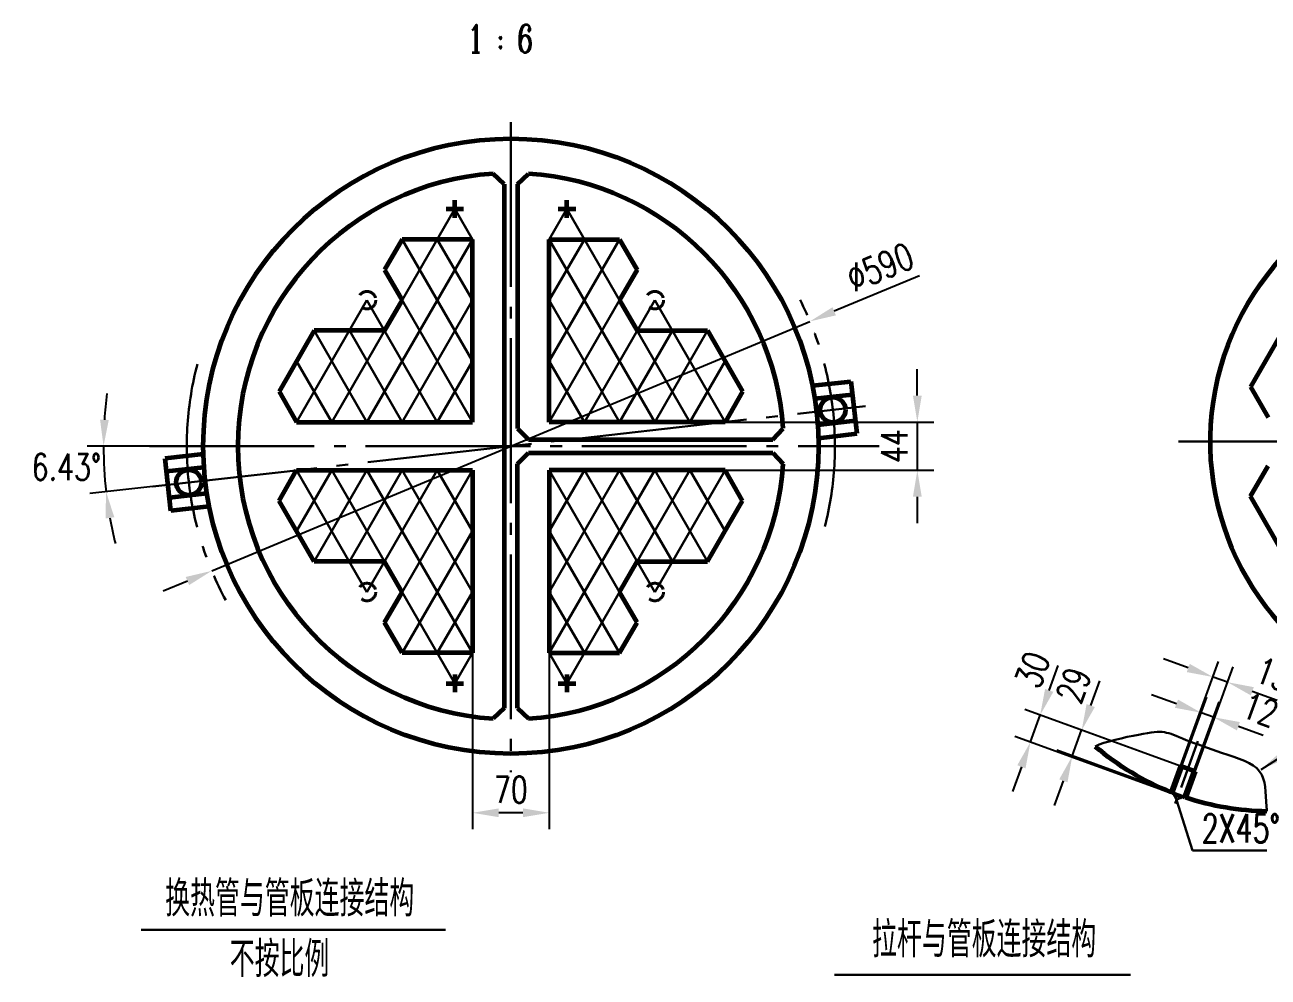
# Model space of a CAD drawing. Extents: x 0 to 25472, y -20 to 7186.
# Drawn here: x 7865 to 8997, y 1284 to 2151 of the extents above; entities that cross this region are included whole.
import ezdxf
from ezdxf.enums import TextEntityAlignment as Align

# ---------------------------------------------------------------- set-up
doc = ezdxf.new("R2010")
doc.units = 0
doc.header["$LTSCALE"] = 60
doc.header["$MEASUREMENT"] = 0
doc.header["$PDMODE"] = 1
for name, pattern in [('XX-S', [0.5, 0.3, -0.2]), ('ZXX-L', [3.28, 2.5, -0.3, 0.18, -0.3]), ('ZXX-S', [1.27, 0.75, -0.2, 0.12, -0.2])]:
    doc.linetypes.add(name, pattern=pattern)
doc.layers.get('Defpoints').update_dxf_attribs({"linetype": 'CONTINUOUS'})
for name, color, linetype, lineweight in [('A 粗实线', 1, 'CONTINUOUS', 60), ('B 细实线', 7, 'CONTINUOUS', 30), ('C 文 字', 2, 'CONTINUOUS', 30), ('D 短中心线', 3, 'ZXX-S', 30), ('E 长中心线', 3, 'ZXX-L', 30), ('F 短虚线', 6, 'XX-S', 40)]:
    doc.layers.add(name, color=color, linetype=linetype, lineweight=lineweight)
doc.styles.add('HZTXT', font='TXT.SHX', dxfattribs={"width": 0.75, "bigfont": 'HZTXT'})
doc.styles.add('ROMANC', font='romanc', dxfattribs={"width": 0.7, "height": 6})
doc.dimstyles.new('通用标注4.0', dxfattribs={"dimtxt": 4, "dimasz": 4, "dimexe": 2.5, "dimexo": 0, "dimgap": 1.5, "dimtad": 1, "dimdec": 0, "dimzin": 0, "dimdsep": 46, "dimtxsty": 'HZTXT', "dimcen": 0, "dimadec": 0, "dimazin": 0, "dimtfac": 0.375, "dimtdec": 0, "dimtmove": 2, "dimatfit": 3, "dimfxl": 0, "dimtzin": 0, "dimarcsym": 0})

# ---------------------------------------------------------------- blocks, each defined once
blk = doc.blocks.new('*D34')
at = {"layer": 'C 文 字', "color": 0, "lineweight": -2}
for p, q in [((8679.5, 1922.7), (8602, 1890.3)), ((8035.3, 1654), (8579.8, 1881.1)), ((8013.2, 1644.7), (7991, 1635.5))]:
    blk.add_line(p, q, dxfattribs=at)
at = {"layer": 'C 文 字', "color": 0}
for points in [[(8600.4, 1894), (8603.5, 1886.6), (8579.8, 1881.1)], [(8011.6, 1648.4), (8014.7, 1641), (8035.3, 1654)]]:
    blk.add_solid(points, dxfattribs=at)
at = {"layer": 'Defpoints', "color": 0}
for p in [(8579.8, 1881.1), (8035.3, 1654)]:
    blk.add_point(p, dxfattribs=at)
at = {"layer": 'C 文 字', "color": 0, "insert": (8643.7, 1930.5), "char_height": 24, "attachment_point": 5, "rotation": 22.6413, "style": 'HZTXT'}
blk.add_mtext('∅590', dxfattribs=at)
blk = doc.blocks.new('*D35')
at = {"layer": 'C 文 字', "color": 0, "lineweight": -2}
for p, q in [((8272.6, 1579.3), (8272.6, 1418.7)), ((8342.6, 1579.3), (8342.6, 1418.7)), ((8318.6, 1433.7), (8296.6, 1433.7))]:
    blk.add_line(p, q, dxfattribs=at)
at = {"layer": 'C 文 字', "color": 0}
for points in [[(8296.6, 1437.7), (8296.6, 1429.7), (8272.6, 1433.7)], [(8318.6, 1437.7), (8318.6, 1429.7), (8342.6, 1433.7)]]:
    blk.add_solid(points, dxfattribs=at)
at = {"layer": 'Defpoints', "color": 0}
for p in [(8272.6, 1579.3), (8342.6, 1579.3), (8272.6, 1433.7)]:
    blk.add_point(p, dxfattribs=at)
at = {"layer": 'C 文 字', "color": 0, "insert": (8307.6, 1454.7), "char_height": 24, "attachment_point": 5, "style": 'HZTXT'}
blk.add_mtext('70', dxfattribs=at)
blk = doc.blocks.new('*D36')
at = {"layer": 'C 文 字', "color": 0, "lineweight": -2}
for p, q in [((8677.6, 1813.5), (8677.6, 1837.5)), ((8502.6, 1789.5), (8692.6, 1789.5)), ((8677.6, 1789.5), (8677.6, 1745.5)), ((8502.6, 1745.5), (8692.6, 1745.5)), ((8677.6, 1721.5), (8677.6, 1697.5))]:
    blk.add_line(p, q, dxfattribs=at)
at = {"layer": 'C 文 字', "color": 0}
for points in [[(8673.6, 1813.5), (8681.6, 1813.5), (8677.6, 1789.5)], [(8673.6, 1721.5), (8681.6, 1721.5), (8677.6, 1745.5)]]:
    blk.add_solid(points, dxfattribs=at)
at = {"layer": 'Defpoints', "color": 0}
for p in [(8502.6, 1789.5), (8502.6, 1745.5), (8677.6, 1745.5)]:
    blk.add_point(p, dxfattribs=at)
at = {"layer": 'C 文 字', "color": 0, "insert": (8656.6, 1767.5), "char_height": 24, "attachment_point": 5, "rotation": 90, "style": 'HZTXT'}
blk.add_mtext('44', dxfattribs=at)
blk = doc.blocks.new('*D43')
at = {"layer": 'C 文 字', "color": 0, "lineweight": -2}
for p, q in [((8913.5, 1533), (8890.9, 1541.2)), ((8918.2, 1475.7), (8941.2, 1538.9)), ((8929.4, 1471.6), (8952.4, 1534.8)), ((8947.3, 1520.7), (8936, 1524.8)), ((8969.9, 1512.5), (8992.4, 1504.3))]:
    blk.add_line(p, q, dxfattribs=at)
at = {"layer": 'C 文 字', "color": 0}
for points in [[(8914.9, 1536.8), (8912.1, 1529.3), (8936, 1524.8)], [(8971.2, 1516.3), (8968.5, 1508.7), (8947.3, 1520.7)]]:
    blk.add_solid(points, dxfattribs=at)
at = {"layer": 'Defpoints', "color": 0}
for p in [(8936, 1524.8), (8918.2, 1475.7), (8929.4, 1471.6)]:
    blk.add_point(p, dxfattribs=at)
at = {"layer": 'C 文 字', "color": 0, "insert": (8989.7, 1527.6), "char_height": 24, "attachment_point": 5, "rotation": 340, "style": 'HZTXT'}
blk.add_mtext('12', dxfattribs=at)
blk = doc.blocks.new('*D44')
at = {"layer": 'C 文 字', "color": 0, "lineweight": -2}
for p, q in [((8924.3, 1565.6), (8901.7, 1573.8)), ((8917.2, 1476.1), (8951.9, 1571.4)), ((8930.4, 1471.3), (8965.1, 1566.7)), ((8960, 1552.6), (8946.8, 1557.3)), ((8982.5, 1544.4), (9005.1, 1536.1))]:
    blk.add_line(p, q, dxfattribs=at)
at = {"layer": 'C 文 字', "color": 0}
for points in [[(8925.6, 1569.3), (8922.9, 1561.8), (8946.8, 1557.3)], [(8983.9, 1548.1), (8981.2, 1540.6), (8960, 1552.6)]]:
    blk.add_solid(points, dxfattribs=at)
at = {"layer": 'Defpoints', "color": 0}
for p in [(8946.8, 1557.3), (8917.2, 1476.1), (8930.4, 1471.3)]:
    blk.add_point(p, dxfattribs=at)
at = {"layer": 'C 文 字', "color": 0, "insert": (9001.8, 1559.7), "char_height": 24, "attachment_point": 5, "rotation": 340, "style": 'HZTXT'}
blk.add_mtext('13', dxfattribs=at)
blk = doc.blocks.new('*D45')
at = {"layer": 'C 文 字', "color": 0, "lineweight": -2}
for p, q in [((8835.4, 1531.4), (8843.7, 1553.9)), ((8917.2, 1476.1), (8813.1, 1514)), ((8818.7, 1485.4), (8827.2, 1508.8)), ((8908.7, 1452.7), (8804.6, 1490.6)), ((8810.5, 1462.9), (8802.3, 1440.3))]:
    blk.add_line(p, q, dxfattribs=at)
at = {"layer": 'C 文 字', "color": 0}
for points in [[(8831.7, 1532.7), (8839.2, 1530), (8827.2, 1508.8)], [(8806.8, 1464.2), (8814.3, 1461.5), (8818.7, 1485.4)]]:
    blk.add_solid(points, dxfattribs=at)
at = {"layer": 'Defpoints', "color": 0}
for p in [(8827.2, 1508.8), (8917.2, 1476.1), (8908.7, 1452.7)]:
    blk.add_point(p, dxfattribs=at)
at = {"layer": 'C 文 字', "color": 0, "insert": (8819.9, 1549.8), "char_height": 24, "attachment_point": 5, "rotation": 70, "style": 'HZTXT'}
blk.add_mtext('29', dxfattribs=at)
blk = doc.blocks.new('*D46')
at = {"layer": 'C 文 字', "color": 0, "lineweight": -2}
for p, q in [((8797.7, 1545.1), (8805.9, 1567.7)), ((8923.8, 1473.7), (8775.4, 1527.7)), ((8780.6, 1498.2), (8789.4, 1522.6)), ((8914.9, 1449.2), (8766.5, 1503.3)), ((8772.3, 1475.6), (8764.1, 1453))]:
    blk.add_line(p, q, dxfattribs=at)
at = {"layer": 'C 文 字', "color": 0}
for points in [[(8793.9, 1546.5), (8801.4, 1543.8), (8789.4, 1522.6)], [(8768.6, 1477), (8776.1, 1474.2), (8780.6, 1498.2)]]:
    blk.add_solid(points, dxfattribs=at)
at = {"layer": 'Defpoints', "color": 0}
for p in [(8789.4, 1522.6), (8923.8, 1473.7), (8914.9, 1449.2)]:
    blk.add_point(p, dxfattribs=at)
at = {"layer": 'C 文 字', "color": 0, "insert": (8782.5, 1563.9), "char_height": 24, "attachment_point": 5, "rotation": 70, "style": 'HZTXT'}
blk.add_mtext('30', dxfattribs=at)
blk = doc.blocks.new('*D71')
at = {"layer": 'C 文 字', "color": 0, "lineweight": -2}
for p, q in [((7978.6, 1767.5), (7921.8, 1767.5)), ((7981.8, 1730.8), (7924.2, 1724.3))]:
    blk.add_line(p, q, dxfattribs=at)
for start, end in [(172.5811, 176.2905), (180, 186.4286), (190.138, 193.8475)]:
    blk.add_arc((8307.6, 1767.5), 370.8, start, end, dxfattribs=at)
at = {"layer": 'C 文 字', "color": 0}
for points in [[(7941.6, 1791.4), (7933.6, 1791.7), (7936.8, 1767.5)], [(7938.6, 1701.7), (7946.6, 1702.8), (7939.1, 1726)]]:
    blk.add_solid(points, dxfattribs=at)
at = {"layer": 'Defpoints', "color": 0}
for p in [(8630.4, 1803.9), (7978.6, 1767.5), (8642.8, 1767.5), (7937.8, 1739.8), (7981.8, 1730.8)]:
    blk.add_point(p, dxfattribs=at)
at = {"layer": 'C 文 字', "color": 0, "insert": (7903, 1748.5), "char_height": 24, "attachment_point": 5, "style": 'HZTXT'}
blk.add_mtext('6.43°', dxfattribs=at)

msp = doc.modelspace()

# ---------------------------------------------------------------- linework, layer by layer
at = {"layer": 'A 粗实线'}
for p, q in [((8301.6, 2006), (8291.6, 2015.5)), ((8313.6, 2006), (8323.6, 2015.5)), ((8301.6, 2006), (8301.6, 1529.1)), ((8313.6, 2006), (8313.6, 1783.5)), ((8248.6, 1983.5), (8264.6, 1983.5)), ((8256.6, 1975.5), (8256.6, 1991.5)), ((8350.6, 1983.5), (8366.6, 1983.5)), ((8358.6, 1975.5), (8358.6, 1991.5)), ((8208.6, 1955.8), (8192.6, 1928.1)), ((8272.6, 1955.8), (8208.6, 1955.8)), ((8272.6, 1789.5), (8272.6, 1955.8)), ((8342.6, 1789.5), (8342.6, 1955.8)), ((8342.6, 1955.8), (8406.6, 1955.8)), ((8406.6, 1955.8), (8422.6, 1928.1)), ((8192.6, 1928.1), (8208.6, 1900.4)), ((8422.6, 1928.1), (8406.6, 1900.4)), ((8208.6, 1900.4), (8192.6, 1872.7)), ((8406.6, 1900.4), (8422.6, 1872.7)), ((8128.6, 1872.7), (8096.6, 1817.2)), ((8192.6, 1872.7), (8128.6, 1872.7)), ((8422.6, 1872.7), (8486.6, 1872.7)), ((8486.6, 1872.7), (8518.6, 1817.2)), ((9012.9, 1876.8), (8980.9, 1821.4)), ((8582.1, 1822.6), (8617, 1826.5)), ((8617, 1826.5), (8622.4, 1778.9)), ((8096.6, 1817.2), (8112.6, 1789.5)), ((8518.6, 1817.2), (8502.6, 1789.5)), ((8584.2, 1810.8), (8618.3, 1814.6)), ((8980.9, 1821.4), (8996.9, 1793.7)), ((8112.6, 1789.5), (8272.6, 1789.5)), ((8502.6, 1789.5), (8342.6, 1789.5)), ((8586.9, 1786.9), (8621, 1790.8)), ((8313.6, 1783.5), (8323.6, 1773.5)), ((8546, 1773.5), (8555.6, 1783.5)), ((8587.5, 1774.9), (8622.4, 1778.9)), ((8323.6, 1773.5), (8546, 1773.5)), ((8027.7, 1760.1), (7992.8, 1756.2)), ((7998.2, 1708.5), (7992.8, 1756.2)), ((8313.6, 1751.5), (8323.6, 1761.5)), ((8323.6, 1761.5), (8546, 1761.5)), ((8546, 1761.5), (8555.6, 1751.5)), ((8028.2, 1748.1), (7994.1, 1744.3)), ((8096.6, 1717.8), (8112.6, 1745.5)), ((8112.6, 1745.5), (8272.6, 1745.5)), ((8272.6, 1745.5), (8272.6, 1579.3)), ((8313.6, 1529.1), (8313.6, 1751.5)), ((8502.6, 1745.5), (8342.6, 1745.5)), ((8342.6, 1745.5), (8342.6, 1579.3)), ((8518.6, 1717.8), (8502.6, 1745.5)), ((8980.9, 1721.9), (8996.9, 1749.7)), ((8030.9, 1724.3), (7996.8, 1720.4)), ((9012.9, 1666.5), (8980.9, 1721.9)), ((8033, 1712.5), (7998.2, 1708.5)), ((8128.6, 1662.4), (8096.6, 1717.8)), ((8486.6, 1662.4), (8518.6, 1717.8)), ((8192.6, 1662.4), (8128.6, 1662.4)), ((8208.6, 1634.7), (8192.6, 1662.4)), ((8406.6, 1634.7), (8422.6, 1662.4)), ((8422.6, 1662.4), (8486.6, 1662.4)), ((8192.6, 1607), (8208.6, 1634.7)), ((8422.6, 1607), (8406.6, 1634.7)), ((8208.6, 1579.3), (8192.6, 1607)), ((8406.6, 1579.3), (8422.6, 1607)), ((8272.6, 1579.3), (8208.6, 1579.3)), ((8342.6, 1579.3), (8406.6, 1579.3)), ((8248.6, 1551.5), (8264.6, 1551.5)), ((8256.6, 1559.5), (8256.6, 1543.5)), ((8350.6, 1551.5), (8366.6, 1551.5)), ((8358.6, 1559.5), (8358.6, 1543.5)), ((8301.6, 1529.1), (8291.6, 1519.5)), ((8313.6, 1529.1), (8323.6, 1519.5)), ((8917.2, 1476.1), (8908.7, 1452.7)), ((8918.2, 1475.7), (8910, 1453.2)), ((8930.4, 1471.3), (8917.2, 1476.1)), ((8929.4, 1471.6), (8921.2, 1449.1)), ((8930.4, 1471.3), (8921.9, 1447.9)), ((8910, 1453.2), (8911.2, 1450.6)), ((8918.7, 1447.9), (8911.2, 1450.6)), ((8918.7, 1447.9), (8921.2, 1449.1))]:
    msp.add_line(p, q, dxfattribs=at)
for centre, radius in [((8307.6, 1767.5), 280), ((8600.7, 1800.6), 11.5), ((8014.4, 1734.5), 11.5)]:
    msp.add_circle(centre, radius, dxfattribs=at)
for centre, radius, start, end in [((8307.6, 1767.5), 248.5, 93.6916, 266.3084), ((8307.6, 1767.5), 248.5, 3.6916, 86.3084), ((9191.9, 1771.7), 247.8, 94.4566, 248.6123), ((8307.6, 1767.5), 248.5, 273.6916, 356.3084), ((9000, 1683), 247.8, 229.6555, 248.3809), ((9000, 1683), 247.8, 251.6191, 269.0465)]:
    msp.add_arc(centre, radius, start, end, dxfattribs=at)
at = {"layer": 'B 细实线'}
for p, q in [((8256.6, 1983.5), (8144.6, 1789.5)), ((8256.6, 1983.5), (8272.6, 1955.8)), ((8358.6, 1983.5), (8342.6, 1955.8)), ((8358.6, 1983.5), (8470.6, 1789.5)), ((8272.6, 1955.8), (8176.6, 1789.5)), ((8208.6, 1955.8), (8272.6, 1845)), ((8240.6, 1955.8), (8272.6, 1900.4)), ((8342.6, 1955.8), (8438.6, 1789.5)), ((8406.6, 1955.8), (8342.6, 1845)), ((8374.6, 1955.8), (8342.6, 1900.4)), ((8176.6, 1900.4), (8112.6, 1789.5)), ((8176.6, 1900.4), (8240.6, 1789.5)), ((8208.6, 1900.4), (8272.6, 1789.5)), ((8272.6, 1900.4), (8208.6, 1789.5)), ((8406.6, 1900.4), (8342.6, 1789.5)), ((8342.6, 1900.4), (8406.6, 1789.5)), ((8438.6, 1900.4), (8374.6, 1789.5)), ((8438.6, 1900.4), (8502.6, 1789.5)), ((8128.6, 1872.7), (8176.6, 1789.5)), ((8160.6, 1872.7), (8208.6, 1789.5)), ((8454.6, 1872.7), (8406.6, 1789.5)), ((8486.6, 1872.7), (8438.6, 1789.5)), ((8112.6, 1845), (8144.6, 1789.5)), ((8272.6, 1845), (8240.6, 1789.5)), ((8342.6, 1845), (8374.6, 1789.5)), ((8502.6, 1845), (8470.6, 1789.5)), ((8176.6, 1634.7), (8112.6, 1745.5)), ((8112.6, 1690.1), (8144.6, 1745.5)), ((8128.6, 1662.4), (8176.6, 1745.5)), ((8256.6, 1551.5), (8144.6, 1745.5)), ((8160.6, 1662.4), (8208.6, 1745.5)), ((8272.6, 1579.3), (8176.6, 1745.5)), ((8176.6, 1634.7), (8240.6, 1745.5)), ((8208.6, 1634.7), (8272.6, 1745.5)), ((8272.6, 1634.7), (8208.6, 1745.5)), ((8272.6, 1690.1), (8240.6, 1745.5)), ((8342.6, 1579.3), (8438.6, 1745.5)), ((8342.6, 1634.7), (8406.6, 1745.5)), ((8406.6, 1634.7), (8342.6, 1745.5)), ((8342.6, 1690.1), (8374.6, 1745.5)), ((8358.6, 1551.5), (8470.6, 1745.5)), ((8438.6, 1634.7), (8374.6, 1745.5)), ((8454.6, 1662.4), (8406.6, 1745.5)), ((8438.6, 1634.7), (8502.6, 1745.5)), ((8486.6, 1662.4), (8438.6, 1745.5)), ((8502.6, 1690.1), (8470.6, 1745.5)), ((8208.6, 1579.3), (8272.6, 1690.1)), ((8406.6, 1579.3), (8342.6, 1690.1)), ((8240.6, 1579.3), (8272.6, 1634.7)), ((8374.6, 1579.3), (8342.6, 1634.7)), ((8256.6, 1551.5), (8272.6, 1579.3)), ((8358.6, 1551.5), (8342.6, 1579.3)), ((8913.6, 1445.6), (8911.2, 1450.6)), ((8913.6, 1445.6), (8918.7, 1447.9)), ((7971, 1327.2), (8248.1, 1327.2)), ((8602.1, 1286.1), (8871.6, 1286.1))]:
    msp.add_line(p, q, dxfattribs=at)
msp.add_open_spline([(8839.6, 1494.2), (8847.5, 1498.3), (8903.5, 1510.4), (8902.8, 1506.9), (8960.6, 1485.7), (8995.1, 1476.3), (8994.7, 1450.6), (8995.7, 1436.7), (8995.9, 1435.3)], degree=3, knots=[16.432712, 16.432712, 16.432712, 16.432712, 45.900056, 103.214629, 128.530989, 163.445433, 195.885672, 199.558955, 199.558955, 199.558955, 199.558955], dxfattribs=at)
at = {"layer": 'C 文 字'}
for p, q in [((8913.6, 1445.6), (8928.2, 1399.5)), ((8928.2, 1399.5), (8995.9, 1399.5))]:
    msp.add_line(p, q, dxfattribs=at)
at = {"layer": 'D 短中心线'}
msp.add_line((8933, 1499), (8912.4, 1442.3), dxfattribs=at)
at = {"layer": 'E 长中心线'}
for p, q in [((8307.6, 2062.5), (8307.6, 1470.7)), ((7981.8, 1730.8), (8630.4, 1803.9)), ((7978.6, 1767.5), (8642.8, 1767.5)), ((8915.4, 1771.7), (9468.8, 1771.7))]:
    msp.add_line(p, q, dxfattribs=at)
for start, end in [(345.6501, 26.8188), (165.3377, 208.3938)]:
    msp.add_arc((8307.6, 1767.5), 295, start, end, dxfattribs=at)
at = {"layer": 'F 短虚线'}
for centre in [(8176.6, 1900.4), (8438.6, 1900.4), (8176.6, 1634.7), (8438.6, 1634.7)]:
    msp.add_circle(centre, 8, dxfattribs=at)

# ---------------------------------------------------------------- texts
at = {"layer": 'C 文 字', "style": 'ROMANC', "width": 0.7}
msp.add_text('1 : 6', height=25.09, dxfattribs=at).set_placement((8267.9, 2126))
at = {"layer": 'C 文 字', "style": 'HZTXT', "width": 0.7}
for s, height, p in [('2X45%%d', 25.8, (8936.4, 1419.5)), ('换热管与管板连接结构', 32.39, (7992.9, 1355.5)), ('拉杆与管板连接结构', 32.39, (8636.4, 1318.3)), ('不按比例', 32.39, (8051.7, 1300.4))]:
    msp.add_text(s, height=height, dxfattribs=at).set_placement(p, align=Align.MIDDLE_LEFT)

# ---------------------------------------------------------------- dimensions: what is measured, and where the dimension line sits
at = {"layer": 'C 文 字'}
dim = msp.add_diameter_dim_2p(p1=(8035.3, 1654), p2=(8579.8, 1881.1), dimstyle='通用标注4.0', override={"dimscale": 6, "dimtmove": 1}, dxfattribs=at)
dim.commit()
dim.dimension.update_dxf_attribs({"geometry": '*D34', "text_midpoint": (8643.7, 1930.5)})
dim = msp.add_linear_dim(base=(8677.6, 1745.5), p1=(8502.6, 1789.5), p2=(8502.6, 1745.5), angle=90, dimstyle='通用标注4.0', override={"dimscale": 6}, dxfattribs=at)
dim.commit()
dim.dimension.update_dxf_attribs({"geometry": '*D36', "text_midpoint": (8656.6, 1767.5)})
dim = msp.add_angular_dim_2l(base=(7937.8, 1739.8), line1=((7981.8, 1730.8), (8630.4, 1803.9)), line2=((7978.6, 1767.5), (8642.8, 1767.5)), dimstyle='通用标注4.0', override={"dimscale": 6, "dimadec": 2, "dimtmove": 1}, dxfattribs=at)
dim.commit()
dim.dimension.update_dxf_attribs({"geometry": '*D71', "text_midpoint": (7903, 1748.5), "dimtype": 162})
for base, p1, p2, angle, text, picture, middle in [((8789.4, 1522.6), (8914.9, 1449.2), (8923.8, 1473.7), 70, '30', '*D46', (8802.2, 1556.7)), ((8946.8, 1557.3), (8930.4, 1471.3), (8917.2, 1476.1), 160, '13', '*D44', (8994.6, 1540)), ((8827.2, 1508.8), (8908.7, 1452.7), (8917.2, 1476.1), 70, '29', '*D45', (8839.6, 1542.6))]:
    dim = msp.add_linear_dim(base=base, p1=p1, p2=p2, angle=angle, text=text, dimstyle='通用标注4.0', override={"dimscale": 6, "dimtmove": 1}, dxfattribs=at)
    dim.commit()
    dim.dimension.update_dxf_attribs({"geometry": picture, "text_midpoint": middle, "dimtype": 161})
dim = msp.add_linear_dim(base=(8272.6, 1433.7), p1=(8342.6, 1579.3), p2=(8272.6, 1579.3), dimstyle='通用标注4.0', override={"dimscale": 6}, dxfattribs=at)
dim.commit()
dim.dimension.update_dxf_attribs({"geometry": '*D35', "text_midpoint": (8307.6, 1454.7)})
dim = msp.add_linear_dim(base=(8936, 1524.8), p1=(8929.4, 1471.6), p2=(8918.2, 1475.7), angle=160, dimstyle='通用标注4.0', override={"dimscale": 6, "dimtmove": 1}, dxfattribs=at)
dim.commit()
dim.dimension.update_dxf_attribs({"geometry": '*D43', "text_midpoint": (8982.5, 1507.8), "dimtype": 161})

# ---------------------------------------------------------------- leaders
msp.add_leader([(8990.5, 1473.2), (9092.4, 1537.9)], dimstyle='通用标注4.0', override={"dimscale": 6, "dimgap": 1.5, "dimtad": 0}, dxfattribs=at)

doc.saveas('drawing.dxf')
